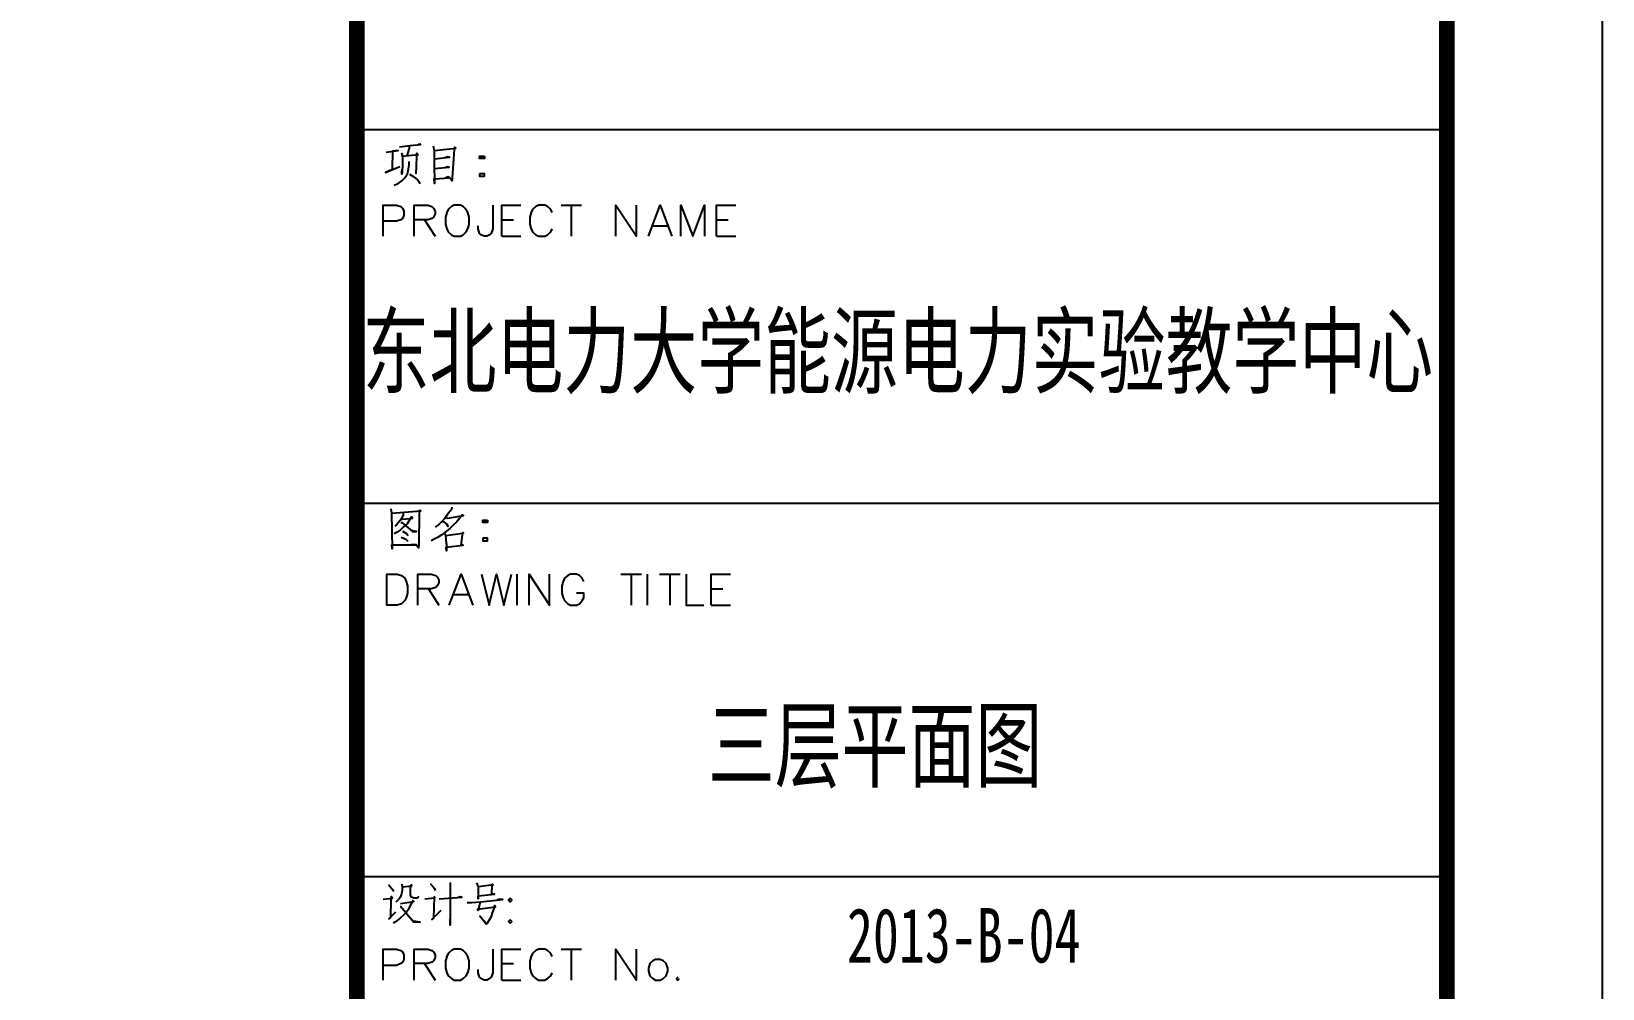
# Model space of a CAD drawing. Extents: x 1417642 to 3570900, y 124798 to 1191112.
# Drawn here: x 1603208 to 1618342, y 392523 to 401742 of the extents above; entities that cross this region are included whole.
import ezdxf

# ---------------------------------------------------------------- set-up
doc = ezdxf.new("R2010")
doc.units = 0
doc.header["$LTSCALE"] = 1000
doc.header["$MEASUREMENT"] = 0
for name, color, linetype in [('PUB_TITLE', 4, 'CONTINUOUS'), ('TEXT', 7, 'CONTINUOUS'), ('图戳', 211, 'CONTINUOUS')]:
    doc.layers.add(name, color=color, linetype=linetype)
doc.styles.add('HZSJ', font='')
doc.styles.get('HZSJ').set_extended_font_data('FangSong_GB2312')

msp = doc.modelspace()

# ---------------------------------------------------------------- linework, layer by layer
at = {"layer": 'PUB_TITLE'}
msp.add_lwpolyline([(1417642.3, 380098.4), (1618342.3, 380098.4), (1618342.3, 506248.4), (1417642.3, 506248.4)], close=True, dxfattribs=at)
at = {"layer": 'PUB_TITLE', "const_width": 150}
msp.add_lwpolyline([(1421392.3, 381598.4), (1616842.3, 381598.4), (1616842.3, 504748.4), (1421392.3, 504748.4)], close=True, dxfattribs=at)
at = {"layer": '图戳'}
for p, q in [((1616842.3, 381598.4), (1616842.3, 504748.4)), ((1606342.3, 400798.4), (1616842.3, 400798.4)), ((1606342.3, 397198.4), (1616842.3, 397198.4))]:
    msp.add_line(p, q, dxfattribs=at)
at = {"layer": '图戳', "const_width": 150}
msp.add_lwpolyline([(1606342.3, 504748.4), (1606342.3, 381598.4)], dxfattribs=at)
at = {"layer": '图戳'}
for points in [[(1606752.2, 400630.3), (1606854.6, 400644), (1606957, 400654.2), (1606950.2, 400657.6), (1606933.1, 400654.2)], [(1606827.3, 400545), (1606851.2, 400616.7), (1606851.2, 400640.6)], [(1607076.5, 400640.6), (1607086.8, 400596.2), (1607086.8, 400432.3), (1607090.2, 400323), (1607090.2, 400278.6), (1607086.8, 400323), (1607237, 400333.3), (1607219.9, 400340.1), (1607192.6, 400329.9)], [(1607090.2, 400596.2), (1607295, 400616.7), (1607284.8, 400626.9), (1607281.4, 400606.4), (1607260.9, 400336.7), (1607260.9, 400312.8), (1607257.5, 400302.5), (1607233.6, 400336.7)], [(1606625.8, 400579.1), (1606741.9, 400596.2), (1606687.3, 400589.4), (1606683.9, 400411.8), (1606619, 400384.5), (1606755.6, 400442.5)], [(1606700.9, 400261.6), (1606741.9, 400278.6), (1606776.1, 400302.5), (1606803.4, 400333.3), (1606830.7, 400370.8), (1606840.9, 400415.2), (1606847.8, 400456.2), (1606847.8, 400490.3)], [(1606912.6, 400370.8), (1606912.6, 400401.6), (1606916, 400408.4), (1606919.5, 400568.9), (1606933.1, 400555.2), (1606782.9, 400538.1), (1606776.1, 400565.5), (1606782.9, 400541.6), (1606782.9, 400452.8), (1606779.5, 400391.3), (1606776.1, 400367.4), (1606776.1, 400384.5), (1606779.5, 400418.6)], [(1607090.2, 400514.2), (1607233.6, 400531.3), (1607219.9, 400534.7), (1607189.2, 400524.5)], [(1607571.6, 400541.6), (1607571.6, 400517.7), (1607523.8, 400517.7), (1607523.8, 400541.6), (1607571.6, 400541.6), (1607571.6, 400541.6)], [(1606851.2, 400367.4), (1606892.1, 400340.1), (1606926.3, 400312.8), (1606939.9, 400295.7), (1606950.2, 400275.2)], [(1607090.2, 400422), (1607230.2, 400435.7), (1607216.5, 400439.1), (1607192.6, 400428.9)], [(1607523.8, 400370.8), (1607523.8, 400346.9), (1607571.6, 400346.9), (1607571.6, 400370.8), (1607523.8, 400370.8), (1607523.8, 400370.8)], [(1606595.1, 399769.9), (1606595.1, 400070.4), (1606724.8, 400070.4), (1606765.8, 400056.7), (1606782.9, 400039.6), (1606796.5, 400012.3), (1606796.5, 399967.9), (1606782.9, 399940.6), (1606765.8, 399927), (1606724.8, 399913.3), (1606595.1, 399913.3)], [(1606895.6, 399769.9), (1606895.6, 400070.4), (1607025.3, 400070.4), (1607066.3, 400056.7), (1607079.9, 400039.6), (1607097, 400012.3), (1607097, 399985), (1607079.9, 399954.3), (1607066.3, 399940.6), (1607025.3, 399927), (1606895.6, 399927)], [(1607281.4, 400070.4), (1607254.1, 400056.7), (1607223.3, 400026), (1607209.7, 399998.7), (1607196, 399954.3), (1607196, 399882.6), (1607209.7, 399841.6), (1607223.3, 399810.9), (1607254.1, 399783.6), (1607281.4, 399769.9), (1607339.4, 399769.9), (1607366.7, 399783.6), (1607394.1, 399810.9), (1607411.1, 399841.6), (1607424.8, 399882.6), (1607424.8, 399954.3), (1607411.1, 399998.7), (1607394.1, 400026), (1607366.7, 400056.7), (1607339.4, 400070.4), (1607281.4, 400070.4), (1607281.4, 400070.4)], [(1607653.5, 400070.4), (1607653.5, 399841.6), (1607636.5, 399797.2), (1607622.8, 399783.6), (1607595.5, 399769.9), (1607568.2, 399769.9), (1607537.5, 399783.6), (1607523.8, 399797.2), (1607510.1, 399841.6), (1607510.1, 399868.9)], [(1607738.9, 399769.9), (1607738.9, 400070.4), (1607923.3, 400070.4)], [(1608223.7, 399998.7), (1608210.1, 400026), (1608179.4, 400056.7), (1608152, 400070.4), (1608094, 400070.4), (1608066.7, 400056.7), (1608036, 400026), (1608022.3, 399998.7), (1608008.6, 399954.3), (1608008.6, 399882.6), (1608022.3, 399841.6), (1608036, 399810.9), (1608066.7, 399783.6), (1608094, 399769.9), (1608152, 399769.9), (1608179.4, 399783.6), (1608210.1, 399810.9), (1608223.7, 399841.6)], [(1608309.1, 400070.4), (1608507.1, 400070.4)], [(1608408.1, 400070.4), (1608408.1, 399769.9)], [(1608838.3, 399769.9), (1608838.3, 400070.4), (1609036.4, 399769.9), (1609036.4, 400070.4)], [(1609152.5, 399769.9), (1609265.1, 400070.4), (1609377.8, 399769.9)], [(1609463.2, 399769.9), (1609463.2, 400070.4), (1609579.3, 399769.9), (1609691.9, 400070.4), (1609691.9, 399769.9)], [(1609808, 399769.9), (1609808, 400070.4), (1609992.4, 400070.4)], [(1606994.6, 399927), (1607097, 399769.9)], [(1607738.9, 399927), (1607851.6, 399927)], [(1609193.4, 399868.9), (1609336.8, 399868.9)], [(1609808, 399927), (1609920.7, 399927)], [(1607738.9, 399769.9), (1607923.3, 399769.9)], [(1609808, 399769.9), (1609992.4, 399769.9)], [(1606670.2, 397144.3), (1606677, 397103.3), (1606683.9, 396758.4), (1606680.5, 396796), (1606916, 396796), (1606899, 396799.4), (1606864.8, 396796)], [(1607257.5, 397161.3), (1607254.1, 397137.4), (1607213.1, 397086.2), (1607189.2, 397052.1), (1607161.9, 397021.3), (1607127.7, 396990.6), (1607097, 396966.7)], [(1606680.5, 397103.3), (1606960.4, 397123.8), (1606950.2, 397130.6), (1606943.4, 397103.3), (1606939.9, 396802.8), (1606936.5, 396768.7), (1606912.6, 396796)], [(1606772.6, 397048.7), (1606786.3, 397045.2), (1606878.5, 397055.5), (1606868.2, 397065.7), (1606827.3, 397000.9), (1606793.1, 396970.1), (1606762.4, 396942.8), (1606731.7, 396918.9), (1606700.9, 396901.8)], [(1606789.7, 397099.9), (1606789.7, 397082.8), (1606759, 397031.6), (1606724.8, 396990.6), (1606707.8, 396977)], [(1606765.8, 397011.1), (1606776.1, 397011.1), (1606878.5, 396925.7), (1606916, 396925.7), (1606878.5, 396932.6), (1606861.4, 396939.4)], [(1607209.7, 397058.9), (1607219.9, 397055.5), (1607370.2, 397079.4), (1607359.9, 397086.2), (1607332.6, 397052.1), (1607301.9, 397014.5), (1607271.1, 396987.2), (1607240.4, 396956.5), (1607202.9, 396925.7), (1607161.9, 396895), (1607120.9, 396867.7), (1607114.1, 396864.3), (1607086.8, 396850.6), (1607059.4, 396837)], [(1607172.1, 397021.3), (1607179, 397017.9), (1607216.5, 396990.6), (1607219.9, 396973.5), (1607206.3, 396994)], [(1607602.3, 397035), (1607602.3, 397011.1), (1607554.5, 397011.1), (1607554.5, 397035), (1607602.3, 397035), (1607602.3, 397035)], [(1606769.2, 396871.1), (1606813.6, 396850.6), (1606834.1, 396833.5)], [(1606782.9, 396929.1), (1606820.4, 396905.2), (1606837.5, 396888.2)], [(1607189.2, 396901.8), (1607196, 396891.6), (1607202.9, 396809.6), (1607206.3, 396799.4), (1607206.3, 396737.9), (1607202.9, 396765.3), (1607202.9, 396775.5), (1607366.7, 396792.6), (1607363.3, 396792.6), (1607346.3, 396792.6), (1607363.3, 396915.5), (1607370.2, 396908.7), (1607359.9, 396905.2), (1607199.4, 396884.8)], [(1607554.5, 396860.9), (1607554.5, 396837), (1607602.3, 396837), (1607602.3, 396860.9), (1607554.5, 396860.9), (1607554.5, 396860.9)], [(1606632.7, 396215.5), (1606632.7, 396516), (1606731.7, 396516), (1606772.6, 396502.4), (1606803.4, 396475), (1606817, 396444.3), (1606830.7, 396403.3), (1606830.7, 396331.6), (1606817, 396287.2), (1606803.4, 396259.9), (1606772.6, 396229.2), (1606731.7, 396215.5), (1606632.7, 396215.5), (1606632.7, 396215.5)], [(1606929.7, 396215.5), (1606929.7, 396516), (1607059.4, 396516), (1607103.8, 396502.4), (1607117.5, 396488.7), (1607131.2, 396458), (1607131.2, 396430.7), (1607117.5, 396403.3), (1607103.8, 396386.3), (1607059.4, 396372.6), (1606929.7, 396372.6)], [(1607230.2, 396215.5), (1607346.3, 396516), (1607458.9, 396215.5)], [(1607544.3, 396516), (1607616, 396215.5), (1607687.7, 396516), (1607759.4, 396215.5), (1607831.1, 396516)], [(1607885.7, 396215.5), (1607885.7, 396516)], [(1608001.8, 396215.5), (1608001.8, 396516), (1608199.8, 396215.5), (1608199.8, 396516)], [(1608527.6, 396444.3), (1608514, 396475), (1608486.7, 396502.4), (1608459.3, 396516), (1608401.3, 396516), (1608374, 396502.4), (1608343.3, 396475), (1608329.6, 396444.3), (1608315.9, 396403.3), (1608315.9, 396331.6), (1608329.6, 396287.2), (1608343.3, 396259.9), (1608374, 396229.2), (1608401.3, 396215.5), (1608459.3, 396215.5), (1608486.7, 396229.2), (1608514, 396259.9), (1608527.6, 396287.2), (1608527.6, 396331.6), (1608459.3, 396331.6)], [(1608886.1, 396516), (1609084.2, 396516)], [(1608985.2, 396516), (1608985.2, 396215.5)], [(1609142.2, 396215.5), (1609142.2, 396516)], [(1609258.3, 396516), (1609456.3, 396516)], [(1609357.3, 396516), (1609357.3, 396215.5)], [(1609514.4, 396516), (1609514.4, 396215.5), (1609685.1, 396215.5)], [(1609756.8, 396215.5), (1609756.8, 396516), (1609941.2, 396516)], [(1607032.1, 396372.6), (1607131.2, 396215.5)], [(1607274.6, 396318), (1607414.5, 396318)], [(1609756.8, 396372.6), (1609869.5, 396372.6)], [(1609756.8, 396215.5), (1609941.2, 396215.5)], [(1616842.3, 393598.4), (1606342.3, 393598.4)], [(1606646.3, 393525), (1606687.3, 393477.2), (1606694.1, 393456.7)], [(1606776.1, 393528.4), (1606779.5, 393501.1), (1606779.5, 393467), (1606772.6, 393436.2), (1606762.4, 393405.5), (1606748.7, 393388.4), (1606735.1, 393371.4), (1606718, 393354.3)], [(1606782.9, 393504.5), (1606871.7, 393511.4), (1606864.8, 393521.6), (1606854.6, 393494.3), (1606854.6, 393470.4), (1606854.6, 393449.9), (1606854.6, 393426), (1606858, 393415.8), (1606864.8, 393405.5), (1606878.5, 393402.1), (1606895.6, 393398.7), (1606919.5, 393398.7), (1606933.1, 393402.1), (1606943.4, 393408.9)], [(1607049.2, 393535.3), (1607076.5, 393504.5), (1607090.2, 393487.5), (1607097, 393467)], [(1607240.4, 393545.5), (1607240.4, 393525), (1607240.4, 393132.4), (1607240.4, 393159.7), (1607240.4, 393193.8)], [(1607496.5, 393542.1), (1607510.1, 393504.5), (1607510.1, 393388.4), (1607510.1, 393415.8), (1607667.2, 393432.8), (1607643.3, 393432.8), (1607646.7, 393518.2), (1607650.1, 393528.4), (1607657, 393521.6), (1607636.5, 393518.2), (1607510.1, 393504.5)], [(1606595.1, 393385), (1606687.3, 393395.3), (1606673.6, 393408.9), (1606670.2, 393385), (1606666.8, 393207.5), (1606649.7, 393193.8), (1606718, 393262.1)], [(1606762.4, 393344.1), (1606892.1, 393361.1), (1606881.9, 393371.4), (1606868.2, 393344.1), (1606851.2, 393309.9), (1606837.5, 393282.6), (1606820.4, 393258.7), (1606793.1, 393231.4), (1606762.4, 393204.1), (1606731.7, 393180.2), (1606707.8, 393163.1), (1606690.7, 393152.9)], [(1606998, 393388.4), (1607093.6, 393398.7), (1607086.8, 393405.5), (1607079.9, 393200.7), (1607066.3, 393187), (1607155.1, 393279.2)], [(1607134.6, 393388.4), (1607353.1, 393402.1), (1607339.4, 393405.5), (1607312.1, 393398.7)], [(1607404.3, 393350.9), (1607448.7, 393350.9), (1607534, 393357.7), (1607749.2, 393381.6), (1607725.3, 393385), (1607691.1, 393378.2)], [(1607530.6, 393357.7), (1607510.1, 393275.8), (1607503.3, 393289.4), (1607677.5, 393309.9), (1607667.2, 393323.6), (1607667.2, 393309.9), (1607646.7, 393251.9), (1607636.5, 393217.7), (1607619.4, 393187), (1607605.7, 393163.1), (1607595.5, 393146), (1607588.7, 393142.6), (1607527.2, 393221.1), (1607592.1, 393149.4)], [(1607819.5, 393394.5), (1607802.4, 393377.4), (1607819.5, 393360.3), (1607836.5, 393377.4), (1607819.5, 393394.5), (1607819.5, 393394.5)], [(1606759, 393313.3), (1606765.8, 393313.3), (1606888.7, 393166.5), (1606953.6, 393163.1), (1606888.7, 393173.3), (1606871.7, 393187)], [(1607819.5, 393186.2), (1607802.4, 393169.1), (1607819.5, 393152.1), (1607836.5, 393169.1), (1607819.5, 393186.2), (1607819.5, 393186.2)], [(1606595.1, 392603.1), (1606595.1, 392903.6), (1606724.8, 392903.6), (1606765.8, 392890), (1606782.9, 392876.3), (1606796.5, 392849), (1606796.5, 392804.6), (1606782.9, 392777.3), (1606765.8, 392763.6), (1606724.8, 392746.5), (1606595.1, 392746.5)], [(1606895.6, 392603.1), (1606895.6, 392903.6), (1607025.3, 392903.6), (1607066.3, 392890), (1607079.9, 392876.3), (1607097, 392849), (1607097, 392818.2), (1607079.9, 392790.9), (1607066.3, 392777.3), (1607025.3, 392763.6), (1606895.6, 392763.6)], [(1607281.4, 392903.6), (1607254.1, 392890), (1607223.3, 392862.6), (1607209.7, 392831.9), (1607196, 392790.9), (1607196, 392719.2), (1607209.7, 392674.8), (1607223.3, 392647.5), (1607254.1, 392620.2), (1607281.4, 392603.1), (1607339.4, 392603.1), (1607366.7, 392620.2), (1607394.1, 392647.5), (1607411.1, 392674.8), (1607424.8, 392719.2), (1607424.8, 392790.9), (1607411.1, 392831.9), (1607394.1, 392862.6), (1607366.7, 392890), (1607339.4, 392903.6), (1607281.4, 392903.6), (1607281.4, 392903.6)], [(1607653.5, 392903.6), (1607653.5, 392674.8), (1607636.5, 392633.9), (1607622.8, 392620.2), (1607595.5, 392603.1), (1607568.2, 392603.1), (1607537.5, 392620.2), (1607523.8, 392633.9), (1607510.1, 392674.8), (1607510.1, 392705.6)], [(1607738.9, 392603.1), (1607738.9, 392903.6), (1607923.3, 392903.6)], [(1608223.7, 392831.9), (1608210.1, 392862.6), (1608179.4, 392890), (1608152, 392903.6), (1608094, 392903.6), (1608066.7, 392890), (1608036, 392862.6), (1608022.3, 392831.9), (1608008.6, 392790.9), (1608008.6, 392719.2), (1608022.3, 392674.8), (1608036, 392647.5), (1608066.7, 392620.2), (1608094, 392603.1), (1608152, 392603.1), (1608179.4, 392620.2), (1608210.1, 392647.5), (1608223.7, 392674.8)], [(1608309.1, 392903.6), (1608507.1, 392903.6)], [(1608408.1, 392903.6), (1608408.1, 392603.1)], [(1608838.3, 392603.1), (1608838.3, 392903.6), (1609036.4, 392603.1), (1609036.4, 392903.6)], [(1606994.6, 392763.6), (1607097, 392603.1)], [(1607738.9, 392763.6), (1607851.6, 392763.6)], [(1609220.7, 392804.6), (1609193.4, 392790.9), (1609166.1, 392763.6), (1609152.5, 392719.2), (1609152.5, 392691.9), (1609166.1, 392647.5), (1609193.4, 392620.2), (1609220.7, 392603.1), (1609265.1, 392603.1), (1609292.4, 392620.2), (1609323.2, 392647.5), (1609336.8, 392691.9), (1609336.8, 392719.2), (1609323.2, 392763.6), (1609292.4, 392790.9), (1609265.1, 392804.6), (1609220.7, 392804.6), (1609220.7, 392804.6)], [(1607738.9, 392603.1), (1607923.3, 392603.1)], [(1609435.9, 392633.9), (1609422.2, 392620.2), (1609435.9, 392603.1), (1609449.5, 392620.2)]]:
    msp.add_lwpolyline(points, dxfattribs=at)

# ---------------------------------------------------------------- texts
at = {"layer": 'TEXT', "style": 'HZSJ', "width": 0.7}
for s, height, p in [('东北电力大学能源电力实验教学中心', 675, (1606398.3, 398325, 0)), ('三层平面图', 675, (1609723.6, 394531.4, 0)), ('2013-B-04', 525, (1611063.7, 392773.8))]:
    msp.add_text(s, height=height, rotation=0, dxfattribs=at).set_placement(p)

doc.saveas('drawing.dxf')
